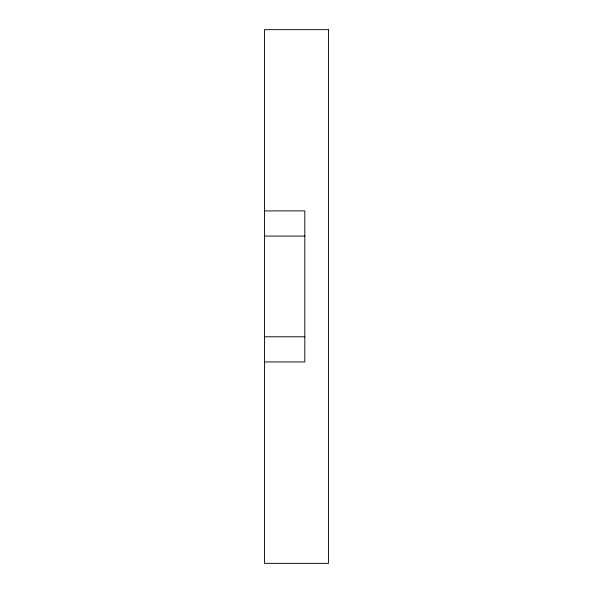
<?xml version="1.0" encoding="UTF-8"?>
<svg xmlns="http://www.w3.org/2000/svg" width="593" height="593" viewBox="0 0 593 593"><rect width="100%" height="100%" fill="white"/><g stroke="black" fill="none" stroke-linecap="round" stroke-linejoin="round"><path stroke-width="0.89" d="M264.53 210.908L304.809 210.908L304.809 361.952L264.53 361.952M264.53 236.081L304.809 236.081M264.53 336.78L304.809 336.78M328.47 29.65L264.53 29.65L264.53 563.35L328.47 563.35L328.47 29.65"/></g></svg>
